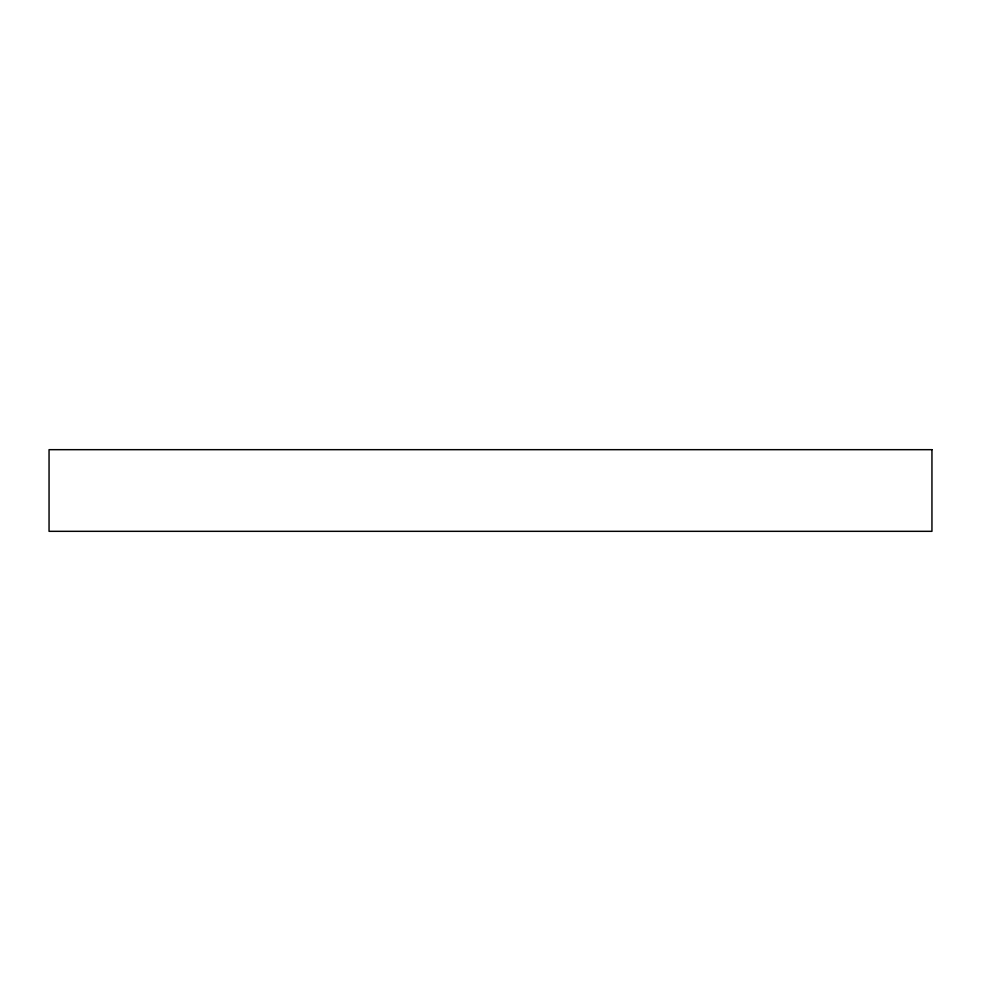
<?xml version="1.0" encoding="UTF-8"?>
<svg xmlns="http://www.w3.org/2000/svg" width="981" height="981" viewBox="0 0 981 981"><rect width="100%" height="100%" fill="white"/><g stroke="black" fill="none" stroke-linecap="round" stroke-linejoin="round"><path stroke-width="1.47" d="M931.95 449.678L49.05 449.678L49.05 531.322L931.95 531.322L931.95 449.678"/></g></svg>
